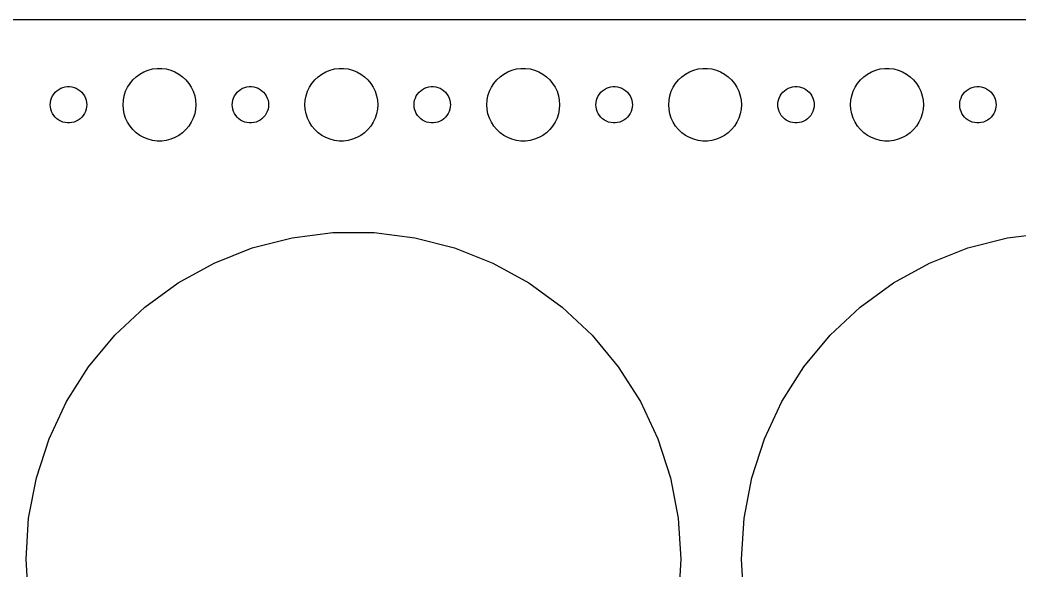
# Model space of a CAD drawing. Header units: metres. Extents: x -157 to 157, y -44 to 44.
# Drawn here: x -86.5 to -4, y -0.9 to 44.5 of the extents above; entities that cross this region are included whole.
import ezdxf

# ---------------------------------------------------------------- set-up
doc = ezdxf.new("R2010")
doc.units = ezdxf.units.M

msp = doc.modelspace()

# ---------------------------------------------------------------- linework, layer by layer
for p, q in [((152.314, 44.4901), (-152.314, 44.4901)), ((-75.927, 40.3532), (-75.5621, 40.4469)), ((-75.5621, 40.4469), (-75.1884, 40.4941)), ((-75.1884, 40.4941), (-74.8116, 40.4941)), ((-74.8116, 40.4941), (-74.4379, 40.4469)), ((-74.4379, 40.4469), (-74.073, 40.3532)), ((-60.927, 40.3532), (-60.5621, 40.4469)), ((-60.5621, 40.4469), (-60.1884, 40.4941)), ((-60.1884, 40.4941), (-59.8116, 40.4941)), ((-59.8116, 40.4941), (-59.4379, 40.4469)), ((-59.4379, 40.4469), (-59.0729, 40.3532)), ((-45.927, 40.3532), (-45.5621, 40.4469)), ((-45.5621, 40.4469), (-45.1884, 40.4941)), ((-45.1884, 40.4941), (-44.8116, 40.4941)), ((-44.8116, 40.4941), (-44.4379, 40.4469)), ((-44.4379, 40.4469), (-44.0729, 40.3532)), ((-30.927, 40.3532), (-30.5621, 40.4469)), ((-30.5621, 40.4469), (-30.1884, 40.4941)), ((-30.1884, 40.4941), (-29.8116, 40.4941)), ((-29.8116, 40.4941), (-29.4379, 40.4469)), ((-29.4379, 40.4469), (-29.0729, 40.3532)), ((-15.927, 40.3532), (-15.5621, 40.4469)), ((-15.5621, 40.4469), (-15.1884, 40.4941)), ((-15.1884, 40.4941), (-14.8116, 40.4941)), ((-14.8116, 40.4941), (-14.4379, 40.4469)), ((-14.4379, 40.4469), (-14.0729, 40.3532)), ((-77.1869, 39.5536), (-76.9123, 39.8115)), ((-76.9123, 39.8115), (-76.6075, 40.033)), ((-76.6075, 40.033), (-76.2773, 40.2145)), ((-76.2773, 40.2145), (-75.927, 40.3532)), ((-74.073, 40.3532), (-73.7227, 40.2145)), ((-73.7227, 40.2145), (-73.3925, 40.033)), ((-73.3925, 40.033), (-73.0877, 39.8115)), ((-73.0877, 39.8115), (-72.8131, 39.5536)), ((-62.1869, 39.5536), (-61.9123, 39.8115)), ((-61.9123, 39.8115), (-61.6075, 40.033)), ((-61.6075, 40.033), (-61.2773, 40.2145)), ((-61.2773, 40.2145), (-60.927, 40.3532)), ((-59.0729, 40.3532), (-58.7227, 40.2145)), ((-58.7227, 40.2145), (-58.3925, 40.033)), ((-58.3925, 40.033), (-58.0877, 39.8115)), ((-58.0877, 39.8115), (-57.8131, 39.5536)), ((-47.1869, 39.5536), (-46.9123, 39.8115)), ((-46.9123, 39.8115), (-46.6075, 40.033)), ((-46.6075, 40.033), (-46.2773, 40.2145)), ((-46.2773, 40.2145), (-45.927, 40.3532)), ((-44.0729, 40.3532), (-43.7227, 40.2145)), ((-43.7227, 40.2145), (-43.3925, 40.033)), ((-43.3925, 40.033), (-43.0877, 39.8115)), ((-43.0877, 39.8115), (-42.8131, 39.5536)), ((-32.1869, 39.5536), (-31.9123, 39.8115)), ((-31.9123, 39.8115), (-31.6075, 40.033)), ((-31.6075, 40.033), (-31.2773, 40.2145)), ((-31.2773, 40.2145), (-30.927, 40.3532)), ((-29.0729, 40.3532), (-28.7227, 40.2145)), ((-28.7227, 40.2145), (-28.3925, 40.033)), ((-28.3925, 40.033), (-28.0877, 39.8115)), ((-28.0877, 39.8115), (-27.8131, 39.5536)), ((-17.1869, 39.5536), (-16.9123, 39.8115)), ((-16.9123, 39.8115), (-16.6075, 40.033)), ((-16.6075, 40.033), (-16.2773, 40.2145)), ((-16.2773, 40.2145), (-15.927, 40.3532)), ((-14.0729, 40.3532), (-13.7227, 40.2145)), ((-13.7227, 40.2145), (-13.3925, 40.033)), ((-13.3925, 40.033), (-13.0877, 39.8115)), ((-13.0877, 39.8115), (-12.8131, 39.5536)), ((-83.4561, 38.6558), (-83.3037, 38.7665)), ((-83.3037, 38.7665), (-83.1387, 38.8572)), ((-83.1387, 38.8572), (-82.9635, 38.9266)), ((-82.9635, 38.9266), (-82.7811, 38.9734)), ((-82.7811, 38.9734), (-82.5942, 38.997)), ((-82.5942, 38.997), (-82.4058, 38.997)), ((-82.4058, 38.997), (-82.2189, 38.9734)), ((-82.2189, 38.9734), (-82.0365, 38.9266)), ((-82.0365, 38.9266), (-81.8613, 38.8572)), ((-81.8613, 38.8572), (-81.6963, 38.7665)), ((-81.6963, 38.7665), (-81.5439, 38.6558)), ((-77.7893, 38.6044), (-77.6289, 38.9453)), ((-77.6289, 38.9453), (-77.427, 39.2634)), ((-77.427, 39.2634), (-77.1869, 39.5536)), ((-72.8131, 39.5536), (-72.573, 39.2634)), ((-72.573, 39.2634), (-72.3711, 38.9453)), ((-72.3711, 38.9453), (-72.2107, 38.6044)), ((-68.4561, 38.6558), (-68.3037, 38.7665)), ((-68.3037, 38.7665), (-68.1387, 38.8572)), ((-68.1387, 38.8572), (-67.9635, 38.9266)), ((-67.9635, 38.9266), (-67.7811, 38.9734)), ((-67.7811, 38.9734), (-67.5942, 38.997)), ((-67.5942, 38.997), (-67.4058, 38.997)), ((-67.4058, 38.997), (-67.2189, 38.9734)), ((-67.2189, 38.9734), (-67.0365, 38.9266)), ((-67.0365, 38.9266), (-66.8613, 38.8572)), ((-66.8613, 38.8572), (-66.6963, 38.7665)), ((-66.6963, 38.7665), (-66.5439, 38.6558)), ((-62.7893, 38.6044), (-62.6289, 38.9453)), ((-62.6289, 38.9453), (-62.427, 39.2634)), ((-62.427, 39.2634), (-62.1869, 39.5536)), ((-57.8131, 39.5536), (-57.5729, 39.2634)), ((-57.5729, 39.2634), (-57.3711, 38.9453)), ((-57.3711, 38.9453), (-57.2107, 38.6044)), ((-53.4561, 38.6558), (-53.3037, 38.7665)), ((-53.3037, 38.7665), (-53.1387, 38.8572)), ((-53.1387, 38.8572), (-52.9635, 38.9266)), ((-52.9635, 38.9266), (-52.7811, 38.9734)), ((-52.7811, 38.9734), (-52.5942, 38.997)), ((-52.5942, 38.997), (-52.4058, 38.997)), ((-52.4058, 38.997), (-52.2189, 38.9734)), ((-52.2189, 38.9734), (-52.0365, 38.9266)), ((-52.0365, 38.9266), (-51.8613, 38.8572)), ((-51.8613, 38.8572), (-51.6963, 38.7665)), ((-51.6963, 38.7665), (-51.5439, 38.6558)), ((-47.7893, 38.6044), (-47.6289, 38.9453)), ((-47.6289, 38.9453), (-47.427, 39.2634)), ((-47.427, 39.2634), (-47.1869, 39.5536)), ((-42.8131, 39.5536), (-42.5729, 39.2634)), ((-42.5729, 39.2634), (-42.3711, 38.9453)), ((-42.3711, 38.9453), (-42.2107, 38.6044)), ((-38.4561, 38.6558), (-38.3037, 38.7665)), ((-38.3037, 38.7665), (-38.1387, 38.8572)), ((-38.1387, 38.8572), (-37.9635, 38.9266)), ((-37.9635, 38.9266), (-37.7811, 38.9734)), ((-37.7811, 38.9734), (-37.5942, 38.997)), ((-37.5942, 38.997), (-37.4058, 38.997)), ((-37.4058, 38.997), (-37.2189, 38.9734)), ((-37.2189, 38.9734), (-37.0365, 38.9266)), ((-37.0365, 38.9266), (-36.8613, 38.8572)), ((-36.8613, 38.8572), (-36.6963, 38.7665)), ((-36.6963, 38.7665), (-36.5439, 38.6558)), ((-32.7893, 38.6044), (-32.6289, 38.9453)), ((-32.6289, 38.9453), (-32.427, 39.2634)), ((-32.427, 39.2634), (-32.1869, 39.5536)), ((-27.8131, 39.5536), (-27.5729, 39.2634)), ((-27.5729, 39.2634), (-27.3711, 38.9453)), ((-27.3711, 38.9453), (-27.2107, 38.6044)), ((-23.4561, 38.6558), (-23.3037, 38.7665)), ((-23.3037, 38.7665), (-23.1387, 38.8572)), ((-23.1387, 38.8572), (-22.9635, 38.9266)), ((-22.9635, 38.9266), (-22.7811, 38.9734)), ((-22.7811, 38.9734), (-22.5942, 38.997)), ((-22.5942, 38.997), (-22.4058, 38.997)), ((-22.4058, 38.997), (-22.2189, 38.9734)), ((-22.2189, 38.9734), (-22.0365, 38.9266)), ((-22.0365, 38.9266), (-21.8613, 38.8572)), ((-21.8613, 38.8572), (-21.6963, 38.7665)), ((-21.6963, 38.7665), (-21.5439, 38.6558)), ((-17.7893, 38.6044), (-17.6289, 38.9453)), ((-17.6289, 38.9453), (-17.427, 39.2634)), ((-17.427, 39.2634), (-17.1869, 39.5536)), ((-12.8131, 39.5536), (-12.5729, 39.2634)), ((-12.5729, 39.2634), (-12.3711, 38.9453)), ((-12.3711, 38.9453), (-12.2107, 38.6044)), ((-8.45613, 38.6558), (-8.30373, 38.7665)), ((-8.30373, 38.7665), (-8.13866, 38.8572)), ((-8.13866, 38.8572), (-7.96352, 38.9266)), ((-7.96352, 38.9266), (-7.78107, 38.9734)), ((-7.78107, 38.9734), (-7.59418, 38.997)), ((-7.59418, 38.997), (-7.40581, 38.997)), ((-7.40581, 38.997), (-7.21892, 38.9734)), ((-7.21892, 38.9734), (-7.03647, 38.9266)), ((-7.03647, 38.9266), (-6.86133, 38.8572)), ((-6.86133, 38.8572), (-6.69626, 38.7665)), ((-6.69626, 38.7665), (-6.54385, 38.6558)), ((-83.9529, 37.873), (-83.8947, 38.0522)), ((-83.8947, 38.0522), (-83.8145, 38.2226)), ((-83.8145, 38.2226), (-83.7135, 38.3817)), ((-83.7135, 38.3817), (-83.5934, 38.5268)), ((-83.5934, 38.5268), (-83.4561, 38.6558)), ((-81.5439, 38.6558), (-81.4065, 38.5268)), ((-81.4065, 38.5268), (-81.2865, 38.3817)), ((-81.2865, 38.3817), (-81.1855, 38.2226)), ((-81.1855, 38.2226), (-81.1053, 38.0522)), ((-81.1053, 38.0522), (-81.0471, 37.873)), ((-77.9763, 37.876), (-77.9057, 38.2461)), ((-77.9057, 38.2461), (-77.7893, 38.6044)), ((-72.2107, 38.6044), (-72.0943, 38.2461)), ((-72.0943, 38.2461), (-72.0237, 37.876)), ((-68.9529, 37.873), (-68.8947, 38.0522)), ((-68.8947, 38.0522), (-68.8145, 38.2226)), ((-68.8145, 38.2226), (-68.7135, 38.3817)), ((-68.7135, 38.3817), (-68.5934, 38.5268)), ((-68.5934, 38.5268), (-68.4561, 38.6558)), ((-66.5439, 38.6558), (-66.4065, 38.5268)), ((-66.4065, 38.5268), (-66.2865, 38.3817)), ((-66.2865, 38.3817), (-66.1855, 38.2226)), ((-66.1855, 38.2226), (-66.1053, 38.0522)), ((-66.1053, 38.0522), (-66.0471, 37.873)), ((-62.9763, 37.876), (-62.9057, 38.2461)), ((-62.9057, 38.2461), (-62.7893, 38.6044)), ((-57.2107, 38.6044), (-57.0942, 38.2461)), ((-57.0942, 38.2461), (-57.0237, 37.876)), ((-53.9529, 37.873), (-53.8947, 38.0522)), ((-53.8947, 38.0522), (-53.8145, 38.2226)), ((-53.8145, 38.2226), (-53.7135, 38.3817)), ((-53.7135, 38.3817), (-53.5934, 38.5268)), ((-53.5934, 38.5268), (-53.4561, 38.6558)), ((-51.5439, 38.6558), (-51.4065, 38.5268)), ((-51.4065, 38.5268), (-51.2865, 38.3817)), ((-51.2865, 38.3817), (-51.1855, 38.2226)), ((-51.1855, 38.2226), (-51.1053, 38.0522)), ((-51.1053, 38.0522), (-51.0471, 37.873)), ((-47.9763, 37.876), (-47.9057, 38.2461)), ((-47.9057, 38.2461), (-47.7893, 38.6044)), ((-42.2107, 38.6044), (-42.0942, 38.2461)), ((-42.0942, 38.2461), (-42.0237, 37.876)), ((-38.9529, 37.873), (-38.8947, 38.0522)), ((-38.8947, 38.0522), (-38.8145, 38.2226)), ((-38.8145, 38.2226), (-38.7135, 38.3817)), ((-38.7135, 38.3817), (-38.5934, 38.5268)), ((-38.5934, 38.5268), (-38.4561, 38.6558)), ((-36.5439, 38.6558), (-36.4065, 38.5268)), ((-36.4065, 38.5268), (-36.2865, 38.3817)), ((-36.2865, 38.3817), (-36.1855, 38.2226)), ((-36.1855, 38.2226), (-36.1053, 38.0522)), ((-36.1053, 38.0522), (-36.0471, 37.873)), ((-32.9763, 37.876), (-32.9057, 38.2461)), ((-32.9057, 38.2461), (-32.7893, 38.6044)), ((-27.2107, 38.6044), (-27.0942, 38.2461)), ((-27.0942, 38.2461), (-27.0237, 37.876)), ((-23.9529, 37.873), (-23.8947, 38.0522)), ((-23.8947, 38.0522), (-23.8145, 38.2226)), ((-23.8145, 38.2226), (-23.7135, 38.3817)), ((-23.7135, 38.3817), (-23.5934, 38.5268)), ((-23.5934, 38.5268), (-23.4561, 38.6558)), ((-21.5439, 38.6558), (-21.4065, 38.5268)), ((-21.4065, 38.5268), (-21.2865, 38.3817)), ((-21.2865, 38.3817), (-21.1855, 38.2226)), ((-21.1855, 38.2226), (-21.1053, 38.0522)), ((-21.1053, 38.0522), (-21.0471, 37.873)), ((-17.9763, 37.876), (-17.9057, 38.2461)), ((-17.9057, 38.2461), (-17.7893, 38.6044)), ((-12.2107, 38.6044), (-12.0942, 38.2461)), ((-12.0942, 38.2461), (-12.0237, 37.876)), ((-8.95287, 37.873), (-8.89465, 38.0522)), ((-8.89465, 38.0522), (-8.81445, 38.2226)), ((-8.81445, 38.2226), (-8.71352, 38.3817)), ((-8.71352, 38.3817), (-8.59344, 38.5268)), ((-8.59344, 38.5268), (-8.45613, 38.6558)), ((-6.54385, 38.6558), (-6.40654, 38.5268)), ((-6.40654, 38.5268), (-6.28647, 38.3817)), ((-6.28647, 38.3817), (-6.18553, 38.2226)), ((-6.18553, 38.2226), (-6.10533, 38.0522)), ((-6.10533, 38.0522), (-6.04712, 37.873)), ((-84, 37.5), (-83.9882, 37.688)), ((-83.9882, 37.312), (-84, 37.5)), ((-83.9882, 37.688), (-83.9529, 37.873)), ((-83.9529, 37.127), (-83.9882, 37.312)), ((-83.8947, 36.9478), (-83.9529, 37.127)), ((-81.0471, 37.127), (-81.1053, 36.9478)), ((-81.0471, 37.873), (-81.0118, 37.688)), ((-81.0118, 37.312), (-81.0471, 37.127)), ((-81.0118, 37.688), (-81, 37.5)), ((-81, 37.5), (-81.0118, 37.312)), ((-78, 37.5), (-77.9763, 37.876)), ((-77.9763, 37.124), (-78, 37.5)), ((-77.9057, 36.7539), (-77.9763, 37.124)), ((-72.0237, 37.124), (-72.0943, 36.7539)), ((-72.0237, 37.876), (-72, 37.5)), ((-72, 37.5), (-72.0237, 37.124)), ((-69, 37.5), (-68.9882, 37.688)), ((-68.9882, 37.312), (-69, 37.5)), ((-68.9882, 37.688), (-68.9529, 37.873)), ((-68.9529, 37.127), (-68.9882, 37.312)), ((-68.8947, 36.9478), (-68.9529, 37.127)), ((-66.0471, 37.127), (-66.1053, 36.9478)), ((-66.0471, 37.873), (-66.0118, 37.688)), ((-66.0118, 37.312), (-66.0471, 37.127)), ((-66.0118, 37.688), (-66, 37.5)), ((-66, 37.5), (-66.0118, 37.312)), ((-63, 37.5), (-62.9763, 37.876)), ((-62.9763, 37.124), (-63, 37.5)), ((-62.9057, 36.7539), (-62.9763, 37.124)), ((-57.0237, 37.124), (-57.0942, 36.7539)), ((-57.0237, 37.876), (-57, 37.5)), ((-57, 37.5), (-57.0237, 37.124)), ((-54, 37.5), (-53.9882, 37.688)), ((-53.9882, 37.312), (-54, 37.5)), ((-53.9882, 37.688), (-53.9529, 37.873)), ((-53.9529, 37.127), (-53.9882, 37.312)), ((-53.8947, 36.9478), (-53.9529, 37.127)), ((-51.0471, 37.127), (-51.1053, 36.9478)), ((-51.0471, 37.873), (-51.0118, 37.688)), ((-51.0118, 37.312), (-51.0471, 37.127)), ((-51.0118, 37.688), (-51, 37.5)), ((-51, 37.5), (-51.0118, 37.312)), ((-48, 37.5), (-47.9763, 37.876)), ((-47.9763, 37.124), (-48, 37.5)), ((-47.9057, 36.7539), (-47.9763, 37.124)), ((-42.0237, 37.124), (-42.0942, 36.7539)), ((-42.0237, 37.876), (-42, 37.5)), ((-42, 37.5), (-42.0237, 37.124)), ((-39, 37.5), (-38.9882, 37.688)), ((-38.9882, 37.312), (-39, 37.5)), ((-38.9882, 37.688), (-38.9529, 37.873)), ((-38.9529, 37.127), (-38.9882, 37.312)), ((-38.8947, 36.9478), (-38.9529, 37.127)), ((-36.0471, 37.127), (-36.1053, 36.9478)), ((-36.0471, 37.873), (-36.0118, 37.688)), ((-36.0118, 37.312), (-36.0471, 37.127)), ((-36.0118, 37.688), (-36, 37.5)), ((-36, 37.5), (-36.0118, 37.312)), ((-33, 37.5), (-32.9763, 37.876)), ((-32.9763, 37.124), (-33, 37.5)), ((-32.9057, 36.7539), (-32.9763, 37.124)), ((-27.0237, 37.124), (-27.0942, 36.7539)), ((-27.0237, 37.876), (-27, 37.5)), ((-27, 37.5), (-27.0237, 37.124)), ((-24, 37.5), (-23.9882, 37.688)), ((-23.9882, 37.312), (-24, 37.5)), ((-23.9882, 37.688), (-23.9529, 37.873)), ((-23.9529, 37.127), (-23.9882, 37.312)), ((-23.8947, 36.9478), (-23.9529, 37.127)), ((-21.0471, 37.127), (-21.1053, 36.9478)), ((-21.0471, 37.873), (-21.0118, 37.688)), ((-21.0118, 37.312), (-21.0471, 37.127)), ((-21.0118, 37.688), (-21, 37.5)), ((-21, 37.5), (-21.0118, 37.312)), ((-18, 37.5), (-17.9763, 37.876)), ((-17.9763, 37.124), (-18, 37.5)), ((-17.9057, 36.7539), (-17.9763, 37.124)), ((-12.0237, 37.124), (-12.0942, 36.7539)), ((-12.0237, 37.876), (-12, 37.5)), ((-12, 37.5), (-12.0237, 37.124)), ((-9, 37.5), (-8.98816, 37.688)), ((-8.98816, 37.312), (-9, 37.5)), ((-8.98816, 37.688), (-8.95287, 37.873)), ((-8.95287, 37.127), (-8.98816, 37.312)), ((-8.89465, 36.9478), (-8.95287, 37.127)), ((-6.04712, 37.127), (-6.10533, 36.9478)), ((-6.04712, 37.873), (-6.01183, 37.688)), ((-6.01183, 37.312), (-6.04712, 37.127)), ((-6.01183, 37.688), (-6, 37.5)), ((-6, 37.5), (-6.01183, 37.312)), ((-83.8145, 36.7774), (-83.8947, 36.9478)), ((-83.7135, 36.6183), (-83.8145, 36.7774)), ((-83.5934, 36.4732), (-83.7135, 36.6183)), ((-83.4561, 36.3442), (-83.5934, 36.4732)), ((-83.3037, 36.2335), (-83.4561, 36.3442)), ((-81.5439, 36.3442), (-81.6963, 36.2335)), ((-81.4065, 36.4732), (-81.5439, 36.3442)), ((-81.2865, 36.6183), (-81.4065, 36.4732)), ((-81.1855, 36.7774), (-81.2865, 36.6183)), ((-81.1053, 36.9478), (-81.1855, 36.7774)), ((-77.7893, 36.3956), (-77.9057, 36.7539)), ((-77.6289, 36.0547), (-77.7893, 36.3956)), ((-72.2107, 36.3956), (-72.3711, 36.0547)), ((-72.0943, 36.7539), (-72.2107, 36.3956)), ((-68.8145, 36.7774), (-68.8947, 36.9478)), ((-68.7135, 36.6183), (-68.8145, 36.7774)), ((-68.5934, 36.4732), (-68.7135, 36.6183)), ((-68.4561, 36.3442), (-68.5934, 36.4732)), ((-68.3037, 36.2335), (-68.4561, 36.3442)), ((-66.5439, 36.3442), (-66.6963, 36.2335)), ((-66.4065, 36.4732), (-66.5439, 36.3442)), ((-66.2865, 36.6183), (-66.4065, 36.4732)), ((-66.1855, 36.7774), (-66.2865, 36.6183)), ((-66.1053, 36.9478), (-66.1855, 36.7774)), ((-62.7893, 36.3956), (-62.9057, 36.7539)), ((-62.6289, 36.0547), (-62.7893, 36.3956)), ((-57.2107, 36.3956), (-57.3711, 36.0547)), ((-57.0942, 36.7539), (-57.2107, 36.3956)), ((-53.8145, 36.7774), (-53.8947, 36.9478)), ((-53.7135, 36.6183), (-53.8145, 36.7774)), ((-53.5934, 36.4732), (-53.7135, 36.6183)), ((-53.4561, 36.3442), (-53.5934, 36.4732)), ((-53.3037, 36.2335), (-53.4561, 36.3442)), ((-51.5439, 36.3442), (-51.6963, 36.2335)), ((-51.4065, 36.4732), (-51.5439, 36.3442)), ((-51.2865, 36.6183), (-51.4065, 36.4732)), ((-51.1855, 36.7774), (-51.2865, 36.6183)), ((-51.1053, 36.9478), (-51.1855, 36.7774)), ((-47.7893, 36.3956), (-47.9057, 36.7539)), ((-47.6289, 36.0547), (-47.7893, 36.3956)), ((-42.2107, 36.3956), (-42.3711, 36.0547)), ((-42.0942, 36.7539), (-42.2107, 36.3956)), ((-38.8145, 36.7774), (-38.8947, 36.9478)), ((-38.7135, 36.6183), (-38.8145, 36.7774)), ((-38.5934, 36.4732), (-38.7135, 36.6183)), ((-38.4561, 36.3442), (-38.5934, 36.4732)), ((-38.3037, 36.2335), (-38.4561, 36.3442)), ((-36.5439, 36.3442), (-36.6963, 36.2335)), ((-36.4065, 36.4732), (-36.5439, 36.3442)), ((-36.2865, 36.6183), (-36.4065, 36.4732)), ((-36.1855, 36.7774), (-36.2865, 36.6183)), ((-36.1053, 36.9478), (-36.1855, 36.7774)), ((-32.7893, 36.3956), (-32.9057, 36.7539)), ((-32.6289, 36.0547), (-32.7893, 36.3956)), ((-27.2107, 36.3956), (-27.3711, 36.0547)), ((-27.0942, 36.7539), (-27.2107, 36.3956)), ((-23.8145, 36.7774), (-23.8947, 36.9478)), ((-23.7135, 36.6183), (-23.8145, 36.7774)), ((-23.5934, 36.4732), (-23.7135, 36.6183)), ((-23.4561, 36.3442), (-23.5934, 36.4732)), ((-23.3037, 36.2335), (-23.4561, 36.3442)), ((-21.5439, 36.3442), (-21.6963, 36.2335)), ((-21.4065, 36.4732), (-21.5439, 36.3442)), ((-21.2865, 36.6183), (-21.4065, 36.4732)), ((-21.1855, 36.7774), (-21.2865, 36.6183)), ((-21.1053, 36.9478), (-21.1855, 36.7774)), ((-17.7893, 36.3956), (-17.9057, 36.7539)), ((-17.6289, 36.0547), (-17.7893, 36.3956)), ((-12.2107, 36.3956), (-12.3711, 36.0547)), ((-12.0942, 36.7539), (-12.2107, 36.3956)), ((-8.81445, 36.7774), (-8.89465, 36.9478)), ((-8.71352, 36.6183), (-8.81445, 36.7774)), ((-8.59344, 36.4732), (-8.71352, 36.6183)), ((-8.45613, 36.3442), (-8.59344, 36.4732)), ((-8.30373, 36.2335), (-8.45613, 36.3442)), ((-6.54385, 36.3442), (-6.69626, 36.2335)), ((-6.40654, 36.4732), (-6.54385, 36.3442)), ((-6.28647, 36.6183), (-6.40654, 36.4732)), ((-6.18553, 36.7774), (-6.28647, 36.6183)), ((-6.10533, 36.9478), (-6.18553, 36.7774)), ((-83.1387, 36.1428), (-83.3037, 36.2335)), ((-82.9635, 36.0734), (-83.1387, 36.1428)), ((-82.7811, 36.0266), (-82.9635, 36.0734)), ((-82.5942, 36.003), (-82.7811, 36.0266)), ((-82.4058, 36.003), (-82.5942, 36.003)), ((-82.2189, 36.0266), (-82.4058, 36.003)), ((-82.0365, 36.0734), (-82.2189, 36.0266)), ((-81.8613, 36.1428), (-82.0365, 36.0734)), ((-81.6963, 36.2335), (-81.8613, 36.1428)), ((-77.427, 35.7366), (-77.6289, 36.0547)), ((-77.1869, 35.4464), (-77.427, 35.7366)), ((-72.573, 35.7366), (-72.8131, 35.4464)), ((-72.3711, 36.0547), (-72.573, 35.7366)), ((-68.1387, 36.1428), (-68.3037, 36.2335)), ((-67.9635, 36.0734), (-68.1387, 36.1428)), ((-67.7811, 36.0266), (-67.9635, 36.0734)), ((-67.5942, 36.003), (-67.7811, 36.0266)), ((-67.4058, 36.003), (-67.5942, 36.003)), ((-67.2189, 36.0266), (-67.4058, 36.003)), ((-67.0365, 36.0734), (-67.2189, 36.0266)), ((-66.8613, 36.1428), (-67.0365, 36.0734)), ((-66.6963, 36.2335), (-66.8613, 36.1428)), ((-62.427, 35.7366), (-62.6289, 36.0547)), ((-62.1869, 35.4464), (-62.427, 35.7366)), ((-57.5729, 35.7366), (-57.8131, 35.4464)), ((-57.3711, 36.0547), (-57.5729, 35.7366)), ((-53.1387, 36.1428), (-53.3037, 36.2335)), ((-52.9635, 36.0734), (-53.1387, 36.1428)), ((-52.7811, 36.0266), (-52.9635, 36.0734)), ((-52.5942, 36.003), (-52.7811, 36.0266)), ((-52.4058, 36.003), (-52.5942, 36.003)), ((-52.2189, 36.0266), (-52.4058, 36.003)), ((-52.0365, 36.0734), (-52.2189, 36.0266)), ((-51.8613, 36.1428), (-52.0365, 36.0734)), ((-51.6963, 36.2335), (-51.8613, 36.1428)), ((-47.427, 35.7366), (-47.6289, 36.0547)), ((-47.1869, 35.4464), (-47.427, 35.7366)), ((-42.5729, 35.7366), (-42.8131, 35.4464)), ((-42.3711, 36.0547), (-42.5729, 35.7366)), ((-38.1387, 36.1428), (-38.3037, 36.2335)), ((-37.9635, 36.0734), (-38.1387, 36.1428)), ((-37.7811, 36.0266), (-37.9635, 36.0734)), ((-37.5942, 36.003), (-37.7811, 36.0266)), ((-37.4058, 36.003), (-37.5942, 36.003)), ((-37.2189, 36.0266), (-37.4058, 36.003)), ((-37.0365, 36.0734), (-37.2189, 36.0266)), ((-36.8613, 36.1428), (-37.0365, 36.0734)), ((-36.6963, 36.2335), (-36.8613, 36.1428)), ((-32.427, 35.7366), (-32.6289, 36.0547)), ((-32.1869, 35.4464), (-32.427, 35.7366)), ((-27.5729, 35.7366), (-27.8131, 35.4464)), ((-27.3711, 36.0547), (-27.5729, 35.7366)), ((-23.1387, 36.1428), (-23.3037, 36.2335)), ((-22.9635, 36.0734), (-23.1387, 36.1428)), ((-22.7811, 36.0266), (-22.9635, 36.0734)), ((-22.5942, 36.003), (-22.7811, 36.0266)), ((-22.4058, 36.003), (-22.5942, 36.003)), ((-22.2189, 36.0266), (-22.4058, 36.003)), ((-22.0365, 36.0734), (-22.2189, 36.0266)), ((-21.8613, 36.1428), (-22.0365, 36.0734)), ((-21.6963, 36.2335), (-21.8613, 36.1428)), ((-17.427, 35.7366), (-17.6289, 36.0547)), ((-17.1869, 35.4464), (-17.427, 35.7366)), ((-12.5729, 35.7366), (-12.8131, 35.4464)), ((-12.3711, 36.0547), (-12.5729, 35.7366)), ((-8.13866, 36.1428), (-8.30373, 36.2335)), ((-7.96352, 36.0734), (-8.13866, 36.1428)), ((-7.78107, 36.0266), (-7.96352, 36.0734)), ((-7.59418, 36.003), (-7.78107, 36.0266)), ((-7.40581, 36.003), (-7.59418, 36.003)), ((-7.21892, 36.0266), (-7.40581, 36.003)), ((-7.03647, 36.0734), (-7.21892, 36.0266)), ((-6.86133, 36.1428), (-7.03647, 36.0734)), ((-6.69626, 36.2335), (-6.86133, 36.1428)), ((-76.9123, 35.1885), (-77.1869, 35.4464)), ((-76.6075, 34.967), (-76.9123, 35.1885)), ((-76.2773, 34.7855), (-76.6075, 34.967)), ((-75.927, 34.6468), (-76.2773, 34.7855)), ((-75.5621, 34.5531), (-75.927, 34.6468)), ((-74.073, 34.6468), (-74.4379, 34.5531)), ((-73.7227, 34.7855), (-74.073, 34.6468)), ((-73.3925, 34.967), (-73.7227, 34.7855)), ((-73.0877, 35.1885), (-73.3925, 34.967)), ((-72.8131, 35.4464), (-73.0877, 35.1885)), ((-61.9123, 35.1885), (-62.1869, 35.4464)), ((-61.6075, 34.967), (-61.9123, 35.1885)), ((-61.2773, 34.7855), (-61.6075, 34.967)), ((-60.927, 34.6468), (-61.2773, 34.7855)), ((-60.5621, 34.5531), (-60.927, 34.6468)), ((-59.0729, 34.6468), (-59.4379, 34.5531)), ((-58.7227, 34.7855), (-59.0729, 34.6468)), ((-58.3925, 34.967), (-58.7227, 34.7855)), ((-58.0877, 35.1885), (-58.3925, 34.967)), ((-57.8131, 35.4464), (-58.0877, 35.1885)), ((-46.9123, 35.1885), (-47.1869, 35.4464)), ((-46.6075, 34.967), (-46.9123, 35.1885)), ((-46.2773, 34.7855), (-46.6075, 34.967)), ((-45.927, 34.6468), (-46.2773, 34.7855)), ((-45.5621, 34.5531), (-45.927, 34.6468)), ((-44.0729, 34.6468), (-44.4379, 34.5531)), ((-43.7227, 34.7855), (-44.0729, 34.6468)), ((-43.3925, 34.967), (-43.7227, 34.7855)), ((-43.0877, 35.1885), (-43.3925, 34.967)), ((-42.8131, 35.4464), (-43.0877, 35.1885)), ((-31.9123, 35.1885), (-32.1869, 35.4464)), ((-31.6075, 34.967), (-31.9123, 35.1885)), ((-31.2773, 34.7855), (-31.6075, 34.967)), ((-30.927, 34.6468), (-31.2773, 34.7855)), ((-30.5621, 34.5531), (-30.927, 34.6468)), ((-29.0729, 34.6468), (-29.4379, 34.5531)), ((-28.7227, 34.7855), (-29.0729, 34.6468)), ((-28.3925, 34.967), (-28.7227, 34.7855)), ((-28.0877, 35.1885), (-28.3925, 34.967)), ((-27.8131, 35.4464), (-28.0877, 35.1885)), ((-16.9123, 35.1885), (-17.1869, 35.4464)), ((-16.6075, 34.967), (-16.9123, 35.1885)), ((-16.2773, 34.7855), (-16.6075, 34.967)), ((-15.927, 34.6468), (-16.2773, 34.7855)), ((-15.5621, 34.5531), (-15.927, 34.6468)), ((-14.0729, 34.6468), (-14.4379, 34.5531)), ((-13.7227, 34.7855), (-14.0729, 34.6468)), ((-13.3925, 34.967), (-13.7227, 34.7855)), ((-13.0877, 35.1885), (-13.3925, 34.967)), ((-12.8131, 35.4464), (-13.0877, 35.1885)), ((-75.1884, 34.5059), (-75.5621, 34.5531)), ((-74.8116, 34.5059), (-75.1884, 34.5059)), ((-74.4379, 34.5531), (-74.8116, 34.5059)), ((-60.1884, 34.5059), (-60.5621, 34.5531)), ((-59.8116, 34.5059), (-60.1884, 34.5059)), ((-59.4379, 34.5531), (-59.8116, 34.5059)), ((-45.1884, 34.5059), (-45.5621, 34.5531)), ((-44.8116, 34.5059), (-45.1884, 34.5059)), ((-44.4379, 34.5531), (-44.8116, 34.5059)), ((-30.1884, 34.5059), (-30.5621, 34.5531)), ((-29.8116, 34.5059), (-30.1884, 34.5059)), ((-29.4379, 34.5531), (-29.8116, 34.5059)), ((-15.1884, 34.5059), (-15.5621, 34.5531)), ((-14.8116, 34.5059), (-15.1884, 34.5059)), ((-14.4379, 34.5531), (-14.8116, 34.5059)), ((-67.3435, 25.6785), (-64.0593, 26.5217)), ((-64.0593, 26.5217), (-60.6953, 26.9467)), ((-60.6953, 26.9467), (-57.3047, 26.9467)), ((-57.3047, 26.9467), (-53.9407, 26.5217)), ((-53.9407, 26.5217), (-50.6565, 25.6785)), ((-8.34344, 25.6785), (-5.05928, 26.5217)), ((-5.05928, 26.5217), (-1.69534, 26.9467)), ((-70.496, 24.4303), (-67.3435, 25.6785)), ((-50.6565, 25.6785), (-47.504, 24.4303)), ((-11.496, 24.4303), (-8.34344, 25.6785)), ((-73.4673, 22.7968), (-70.496, 24.4303)), ((-47.504, 24.4303), (-44.5327, 22.7968)), ((-14.4673, 22.7968), (-11.496, 24.4303)), ((-76.2104, 20.8038), (-73.4673, 22.7968)), ((-44.5327, 22.7968), (-41.7896, 20.8038)), ((-17.2104, 20.8038), (-14.4673, 22.7968)), ((-78.6821, 18.4828), (-76.2104, 20.8038)), ((-41.7896, 20.8038), (-39.3178, 18.4828)), ((-19.6821, 18.4828), (-17.2104, 20.8038)), ((-80.8435, 15.8702), (-78.6821, 18.4828)), ((-39.3178, 18.4828), (-37.1565, 15.8702)), ((-21.8434, 15.8702), (-19.6821, 18.4828)), ((-82.6603, 13.0073), (-80.8435, 15.8702)), ((-37.1565, 15.8702), (-35.3397, 13.0073)), ((-23.6603, 13.0073), (-21.8434, 15.8702)), ((-84.104, 9.93936), (-82.6603, 13.0073)), ((-35.3397, 13.0073), (-33.896, 9.93936)), ((-25.104, 9.93936), (-23.6603, 13.0073)), ((-85.1517, 6.71461), (-84.104, 9.93936)), ((-33.896, 9.93936), (-32.8483, 6.71461)), ((-26.1517, 6.71461), (-25.104, 9.93936)), ((-85.7871, 3.38399), (-85.1517, 6.71461)), ((-32.8483, 6.71461), (-32.2129, 3.38399)), ((-26.7871, 3.38399), (-26.1517, 6.71461)), ((-86, 0), (-85.7871, 3.38399)), ((-32.2129, 3.38399), (-32, 0)), ((-27, 0), (-26.7871, 3.38399)), ((-85.7871, -3.38399), (-86, 0)), ((-32, 0), (-32.2129, -3.38399)), ((-26.7871, -3.38399), (-27, 0))]:
    msp.add_line(p, q)

doc.saveas('drawing.dxf')
